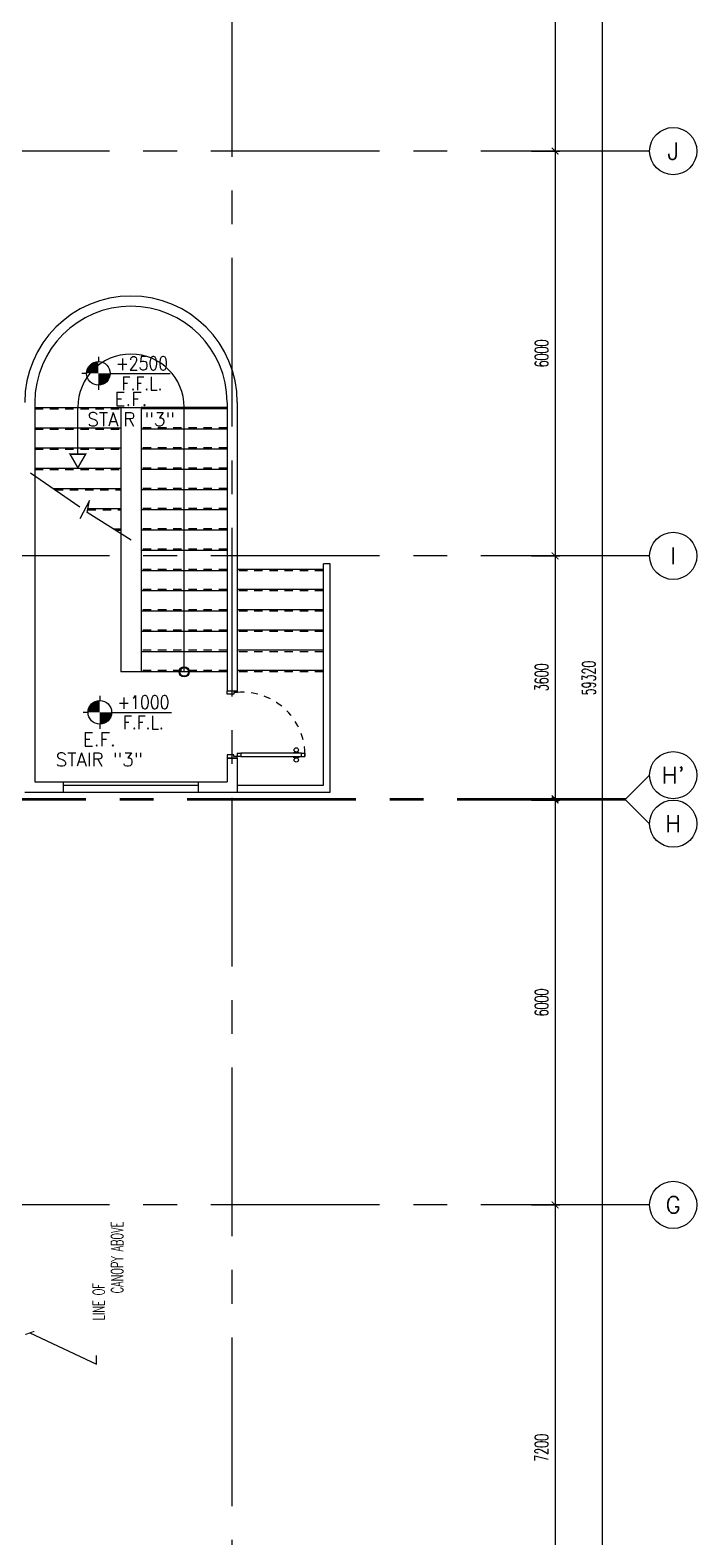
# Model space of a CAD drawing. Extents: x 0 to 93.3, y -13.5 to 76.8.
# Drawn here: x 83.43 to 93.3, y 22.08 to 44.41 of the extents above; entities that cross this region are included whole.
import ezdxf
from ezdxf.enums import TextEntityAlignment as Align

# ---------------------------------------------------------------- set-up
doc = ezdxf.new("R2010")
doc.units = 0
doc.header["$MEASUREMENT"] = 0
doc.header["$PDMODE"] = 3
doc.header["$PDSIZE"] = 0.1
for name, pattern in [('CENTERX2', [4, 2.5, -0.5, 0.5, -0.5]), ('HIDDEN', [0.375, 0.25, -0.125]), ('HIDDEN2', [0.1875, 0.125, -0.0625])]:
    doc.linetypes.add(name, pattern=pattern)
doc.layers.get('0').update_dxf_attribs({"color": 11, "linetype": 'CONTINUOUS'})
doc.layers.get('DEFPOINTS').update_dxf_attribs({"color": 11, "linetype": 'CONTINUOUS'})
for name, color, linetype in [('AX-CR', 11, 'CONTINUOUS'), ('AX-DIM', 11, 'CONTINUOUS'), ('AX-TXT', 11, 'CONTINUOUS'), ('AXES', 11, 'CENTERX2'), ('CANOPY-LN', 11, 'CONTINUOUS'), ('DOOR', 11, 'CONTINUOUS'), ('Handrail', 11, 'CONTINUOUS'), ('HAT', 11, 'CONTINUOUS'), ('LEV-PL', 11, 'CONTINUOUS'), ('RM-NAME', 11, 'CONTINUOUS'), ('ROOF', 11, 'CONTINUOUS'), ('STR', 11, 'CONTINUOUS'), ('WALL', 11, 'CONTINUOUS'), ('WIN', 11, 'CONTINUOUS')]:
    doc.layers.add(name, color=color, linetype=linetype)
doc.styles.add('ROMANS', font='ROMANS.shx', dxfattribs={"width": 0.6})
doc.styles.add('S', font='ROMANS.SHX')
doc.dimstyles.new('STANDARD in', dxfattribs={"dimtxt": 0.2, "dimasz": 0.1, "dimexe": 0.07, "dimexo": 0.05, "dimgap": 0.1, "dimtad": 1, "dimdec": 0, "dimlfac": 1000, "dimzin": 0, "dimdsep": 46, "dimtxsty": 'ROMANS', "dimblk": 'ARCHTICK', "dimcen": 0.05, "dimdle": 0.05, "dimclrd": 7, "dimclre": 7, "dimclrt": 2, "dimadec": 0, "dimazin": 0, "dimtfac": 1, "dimtdec": 0, "dimtmove": 2, "dimatfit": 3, "dimldrblk": 'ARCHTICK', "dimfxl": 0, "dimtolj": 1, "dimtzin": 0, "dimarcsym": 0})

# ---------------------------------------------------------------- blocks, each defined once
blk = doc.blocks.new('_ARCHTICK')
at = {"color": 0, "linetype": 'ByBlock', "const_width": 0.15}
blk.add_lwpolyline([(-0.5, -0.5), (0.5, 0.5)], dxfattribs=at)
blk = doc.blocks.new('*D197')
at = {"layer": 'AX-DIM', "color": 7, "lineweight": -2}
for p, q in [((81.32, 64.47), (91.972, 64.47)), ((91.902, 64.52), (91.902, 5.1)), ((81.32, 5.15), (91.972, 5.15))]:
    blk.add_line(p, q, dxfattribs=at)
at = {"layer": 'DEFPOINTS', "color": 0}
for p in [(81.27, 64.47), (81.27, 5.15), (91.902, 5.15)]:
    blk.add_point(p, dxfattribs=at)
at = {"layer": 'AX-DIM', "color": 7, "lineweight": -2, "xscale": 0.1, "yscale": 0.1, "zscale": 0.1}
for p, rotation in [((91.902, 64.47), 90), ((91.902, 5.15), 270)]:
    blk.add_blockref('_ARCHTICK', p, dxfattribs=dict(at, rotation=rotation))
at = {"layer": 'AX-DIM', "color": 2, "insert": (91.702, 34.81), "char_height": 0.2, "attachment_point": 5, "rotation": 90, "style": 'ROMANS'}
blk.add_mtext('\\A1;59320', dxfattribs=at)
blk = doc.blocks.new('LEV1')
at = {"layer": 'LEV-PL'}
for p, q in [((0, 245), (0, 175)), ((-175, 0), (-245, 0)), ((175, 0), (1061, 0)), ((0, -175), (0, -245))]:
    blk.add_line(p, q, dxfattribs=at)
at = {"layer": 'LEV-PL', "const_width": 175}
for points in [[(-88, 0, -0.414214), (0, 88, -1)], [(88, 0, -0.414214), (0, -88, -1)]]:
    blk.add_lwpolyline(points, format="xyb", dxfattribs=at)
at = {"layer": 'LEV-PL'}
blk.add_circle((0, 0), 175, dxfattribs=at)
at = {"layer": 'LEV-PL', "color": 4, "style": 'S', "width": 0.85}
for tag, p in [('+0000', (646, 50)), ('F.F.L.', (646, -250))]:
    blk.add_attdef(tag, text='', height=200, dxfattribs=at).set_placement(p, align=Align.CENTER)
blk = doc.blocks.new('*D192')
at = {"layer": 'AX-DIM', "color": 7, "lineweight": -2}
for p, q in [((91.202, 36.67), (91.202, 32.97)), ((90.852, 36.62), (91.272, 36.62)), ((90.852, 33.02), (91.272, 33.02))]:
    blk.add_line(p, q, dxfattribs=at)
at = {"layer": 'DEFPOINTS', "color": 0}
for p in [(90.802, 36.62), (90.802, 33.02), (91.202, 33.02)]:
    blk.add_point(p, dxfattribs=at)
at = {"layer": 'AX-DIM', "color": 7, "lineweight": -2, "xscale": 0.1, "yscale": 0.1, "zscale": 0.1}
for p, rotation in [((91.202, 36.62), 90), ((91.202, 33.02), 270)]:
    blk.add_blockref('_ARCHTICK', p, dxfattribs=dict(at, rotation=rotation))
at = {"layer": 'AX-DIM', "color": 2, "insert": (91.002, 34.82), "char_height": 0.2, "attachment_point": 5, "rotation": 90, "style": 'ROMANS'}
blk.add_mtext('\\A1;3600', dxfattribs=at)
blk = doc.blocks.new('*D191')
at = {"layer": 'AX-DIM', "color": 7, "lineweight": -2}
for p, q in [((91.202, 27.05), (91.202, 19.75)), ((90.852, 27), (91.272, 27)), ((90.852, 19.8), (91.272, 19.8))]:
    blk.add_line(p, q, dxfattribs=at)
at = {"layer": 'DEFPOINTS', "color": 0}
for p in [(90.802, 27), (90.802, 19.8), (91.202, 19.8)]:
    blk.add_point(p, dxfattribs=at)
at = {"layer": 'AX-DIM', "color": 7, "lineweight": -2, "xscale": 0.1, "yscale": 0.1, "zscale": 0.1}
for p, rotation in [((91.202, 27), 90), ((91.202, 19.8), 270)]:
    blk.add_blockref('_ARCHTICK', p, dxfattribs=dict(at, rotation=rotation))
at = {"layer": 'AX-DIM', "color": 2, "insert": (91.002, 23.4), "char_height": 0.2, "attachment_point": 5, "rotation": 90, "style": 'ROMANS'}
blk.add_mtext('\\A1;7200', dxfattribs=at)
blk = doc.blocks.new('AXR')
at = {"layer": 'AX-CR'}
blk.add_circle((350, 0), 350, dxfattribs=at)
at = {"layer": 'AX-TXT', "style": 'ROMANS'}
blk.add_attdef('AX', text='', height=250, dxfattribs=at).set_placement((350, 0), align=Align.MIDDLE)
blk = doc.blocks.new('*D188')
at = {"layer": 'AX-DIM', "color": 7, "lineweight": -2}
for p, q in [((90.852, 33), (91.272, 33)), ((91.202, 33.05), (91.202, 26.95)), ((90.852, 27), (91.272, 27))]:
    blk.add_line(p, q, dxfattribs=at)
at = {"layer": 'DEFPOINTS', "color": 0}
for p in [(90.802, 33), (90.802, 27), (91.202, 27)]:
    blk.add_point(p, dxfattribs=at)
at = {"layer": 'AX-DIM', "color": 7, "lineweight": -2, "xscale": 0.1, "yscale": 0.1, "zscale": 0.1}
for p, rotation in [((91.202, 33), 90), ((91.202, 27), 270)]:
    blk.add_blockref('_ARCHTICK', p, dxfattribs=dict(at, rotation=rotation))
at = {"layer": 'AX-DIM', "color": 2, "insert": (91.002, 30), "char_height": 0.2, "attachment_point": 5, "rotation": 90, "style": 'ROMANS'}
blk.add_mtext('\\A1;6000', dxfattribs=at)
blk = doc.blocks.new('*D187')
at = {"layer": 'AX-DIM', "color": 7, "lineweight": -2}
for p, q in [((90.852, 49.82), (91.272, 49.82)), ((91.202, 49.87), (91.202, 42.57)), ((90.852, 42.62), (91.272, 42.62))]:
    blk.add_line(p, q, dxfattribs=at)
at = {"layer": 'DEFPOINTS', "color": 0}
for p in [(90.802, 49.82), (90.802, 42.62), (91.202, 42.62)]:
    blk.add_point(p, dxfattribs=at)
at = {"layer": 'AX-DIM', "color": 7, "lineweight": -2, "xscale": 0.1, "yscale": 0.1, "zscale": 0.1}
for p, rotation in [((91.202, 49.82), 90), ((91.202, 42.62), 270)]:
    blk.add_blockref('_ARCHTICK', p, dxfattribs=dict(at, rotation=rotation))
at = {"layer": 'AX-DIM', "color": 2, "insert": (91.002, 46.22), "char_height": 0.2, "attachment_point": 5, "rotation": 90, "style": 'ROMANS'}
blk.add_mtext('\\A1;7200', dxfattribs=at)
blk = doc.blocks.new('*D186')
at = {"layer": 'AX-DIM', "color": 7, "lineweight": -2}
for p, q in [((91.202, 42.67), (91.202, 36.57)), ((90.852, 42.62), (91.272, 42.62)), ((90.852, 36.62), (91.272, 36.62))]:
    blk.add_line(p, q, dxfattribs=at)
at = {"layer": 'DEFPOINTS', "color": 0}
for p in [(90.802, 42.62), (90.802, 36.62), (91.202, 36.62)]:
    blk.add_point(p, dxfattribs=at)
at = {"layer": 'AX-DIM', "color": 7, "lineweight": -2, "xscale": 0.1, "yscale": 0.1, "zscale": 0.1}
for p, rotation in [((91.202, 42.62), 90), ((91.202, 36.62), 270)]:
    blk.add_blockref('_ARCHTICK', p, dxfattribs=dict(at, rotation=rotation))
at = {"layer": 'AX-DIM', "color": 2, "insert": (91.002, 39.62), "char_height": 0.2, "attachment_point": 5, "rotation": 90, "style": 'ROMANS'}
blk.add_mtext('\\A1;6000', dxfattribs=at)
blk = doc.blocks.new('STL-DR')
at = {"layer": 'DOOR', "color": 0, "linetype": 'ByBlock'}
for p, q in [((50, 0), (0, 0)), ((0, -150), (0, 0)), ((50, -100), (50, 0)), ((0, -150), (25, -150)), ((25, -100), (50, -100)), ((25, -150), (25, -100)), ((75, -150), (25, -150)), ((25, -200), (25, -150)), ((75, -200), (25, -200)), ((75, -150), (75, -200)), ((950, -100), (950, 0)), ((950, 0), (1000, 0)), ((975, -100), (950, -100)), ((975, -150), (975, -100)), ((1000, -150), (975, -150)), ((1000, 0), (1000, -150)), ((18, -990), (9, -990)), ((9, -1055), (9, -990)), ((18, -1055), (9, -1055)), ((18, -978), (18, -1068)), ((25, -978), (18, -978)), ((18, -1055), (18, -990)), ((25, -1068), (18, -1068)), ((25, -1100), (75, -1100)), ((25, -1100), (25, -1150)), ((75, -978), (82, -978)), ((75, -1068), (82, -1068)), ((75, -1100), (75, -1150)), ((82, -978), (82, -1068)), ((82, -990), (91, -990)), ((82, -1055), (82, -990)), ((82, -1055), (91, -1055)), ((91, -1055), (91, -990)), ((25, -1150), (75, -1150)), ((75, -1150), (25, -1150))]:
    blk.add_line(p, q, dxfattribs=at)
at = {"layer": 'DOOR', "linetype": 'ByBlock'}
for p, q in [((25, -200), (25, -1100)), ((75, -1100), (75, -200))]:
    blk.add_line(p, q, dxfattribs=at)
at = {"layer": 'DOOR', "color": 0, "linetype": 'ByBlock'}
for centre in [(-24, -1023), (124, -1023)]:
    blk.add_circle(centre, 32.4, dxfattribs=at)
at = {"layer": 'DOOR', "linetype": 'HIDDEN', "ltscale": 0.5}
blk.add_arc((50, -223), 928, 271.544, 4.4816, dxfattribs=at)
at = {"layer": 'WALL'}
for p, q in [((0, 0), (0, -150)), ((0, 0), (0, -150)), ((1000, 0), (1000, -150))]:
    blk.add_line(p, q, dxfattribs=at)

msp = doc.modelspace()

# ---------------------------------------------------------------- linework, layer by layer
for p, q in [((84.1629, 37.3402), (83.4316, 37.8479)), ((84.3034, 37.4388), (84.1629, 37.1699)), ((84.2683, 37.2634), (84.3034, 37.4388)), ((84.9235, 36.8543), (84.2683, 37.2634))]:
    msp.add_line(p, q)
at = {"layer": 'AXES'}
for p, q in [((86.4195, -1.4643), (86.4195, 76.0748)), ((92.6023, 42.62), (22.7795, 42.62)), ((92.6023, 36.62), (22.7795, 36.62)), ((92.2523, 33.02), (92.6023, 33.37)), ((92.2523, 33.02), (22.7795, 33.02)), ((92.2523, 33), (22.7795, 33)), ((92.2523, 33), (92.6023, 32.65)), ((92.6023, 27), (22.7795, 27))]:
    msp.add_line(p, q, dxfattribs=at)
at = {"layer": 'Handrail'}
for p, q in [((87.7695, 33.22), (87.7695, 36.5041)), ((87.8695, 36.5041), (87.7695, 36.5041)), ((87.8695, 33.12), (87.8695, 36.5041)), ((86.4945, 33.22), (87.7695, 33.22)), ((86.4945, 33.12), (87.8695, 33.12))]:
    msp.add_line(p, q, dxfattribs=at)
at = {"layer": 'ROOF'}
for p, q in [((84.7695, 38.8202), (84.7695, 34.9002)), ((84.7695, 38.8202), (85.0695, 38.8202)), ((85.0695, 38.8202), (85.0695, 34.9002)), ((85.0695, 34.9002), (84.7695, 34.9002))]:
    msp.add_line(p, q, dxfattribs=at)
at = {"layer": 'STR'}
for p, q in [((83.4945, 38.8202), (84.7695, 38.8202)), ((84.132, 38.1271), (84.132, 38.8226)), ((86.3445, 38.8202), (85.0695, 38.8202)), ((86.3445, 38.8002), (85.0695, 38.8002)), ((85.707, 34.9002), (85.707, 38.8226)), ((83.4945, 38.5202), (84.7695, 38.5202)), ((86.3445, 38.5002), (85.0695, 38.5002)), ((83.4945, 38.2202), (84.7695, 38.2202)), ((86.3445, 38.2002), (85.0695, 38.2002)), ((83.4945, 37.9202), (84.7695, 37.9202)), ((86.3445, 37.9002), (85.0695, 37.9002)), ((83.7596, 37.6202), (84.7695, 37.6202)), ((86.3445, 37.6002), (85.0695, 37.6002)), ((84.2796, 37.3202), (84.7695, 37.3202)), ((86.3445, 37.3002), (85.0695, 37.3002)), ((84.6578, 37.0202), (84.7695, 37.0202)), ((84.6898, 37.0002), (84.7695, 37.0002)), ((86.3445, 37.0002), (85.0695, 37.0002)), ((86.3445, 36.7002), (85.0695, 36.7002)), ((87.7695, 36.4202), (86.4945, 36.4202)), ((86.3445, 36.4002), (85.0695, 36.4002)), ((86.3445, 36.1002), (85.0695, 36.1002)), ((87.7695, 36.1202), (86.4945, 36.1202)), ((86.3445, 35.8002), (85.0695, 35.8002)), ((87.7695, 35.8202), (86.4945, 35.8202)), ((87.7695, 35.5202), (86.4945, 35.5202)), ((86.3445, 35.5002), (85.0695, 35.5002)), ((86.3445, 35.2002), (85.0695, 35.2002)), ((87.7695, 35.2202), (86.4945, 35.2202)), ((86.3445, 34.9002), (85.0695, 34.9002)), ((87.7695, 34.9202), (86.4945, 34.9202))]:
    msp.add_line(p, q, dxfattribs=at)
at = {"layer": 'STR', "linetype": 'HIDDEN2'}
for p, q in [((83.4945, 38.8002), (84.7695, 38.8002)), ((86.3445, 38.8202), (85.0695, 38.8202)), ((86.3445, 38.8002), (85.0695, 38.8002)), ((83.4945, 38.5002), (84.7695, 38.5002)), ((86.3445, 38.5202), (85.0695, 38.5202)), ((83.4945, 38.2002), (84.7695, 38.2002)), ((86.3445, 38.2202), (85.0695, 38.2202)), ((83.4945, 37.9002), (84.7695, 37.9002)), ((86.3445, 37.9202), (85.0695, 37.9202)), ((83.7885, 37.6002), (84.7695, 37.6002)), ((86.3445, 37.6202), (85.0695, 37.6202)), ((84.2756, 37.3002), (84.7695, 37.3002)), ((86.3445, 37.3202), (85.0695, 37.3202)), ((84.6578, 37.0202), (84.7695, 37.0202)), ((84.6898, 37.0002), (84.7695, 37.0002)), ((86.3445, 37.0202), (85.0695, 37.0202)), ((86.3445, 36.7202), (85.0695, 36.7202)), ((86.3445, 36.4202), (85.0695, 36.4202)), ((87.7695, 36.4002), (86.4945, 36.4002)), ((86.3445, 36.1202), (85.0695, 36.1202)), ((87.7695, 36.1002), (86.4945, 36.1002)), ((86.3445, 35.8202), (85.0695, 35.8202)), ((87.7695, 35.8002), (86.4945, 35.8002)), ((86.3445, 35.5202), (85.0695, 35.5202)), ((87.7695, 35.5002), (86.4945, 35.5002)), ((86.3445, 35.2202), (85.0695, 35.2202)), ((87.7695, 35.2002), (86.4945, 35.2002)), ((86.3445, 34.9202), (85.0695, 34.9202)), ((87.7695, 34.9002), (86.4945, 34.9002))]:
    msp.add_line(p, q, dxfattribs=at)
at = {"layer": 'STR', "const_width": 0.0215}
msp.add_lwpolyline([(84.2475, 38.1271), (84.0166, 38.1271), (84.132, 37.9271)], close=True, dxfattribs=at)
at = {"layer": 'STR'}
for radius in [0.075, 0.065]:
    msp.add_circle((85.707, 34.9002), radius, dxfattribs=at)
msp.add_arc((84.9195, 38.8226), 0.7875, 0, 180, dxfattribs=at)
at = {"layer": 'WALL'}
for p, q in [((83.4945, 38.8955), (83.4945, 33.27)), ((86.3445, 38.8955), (86.3445, 34.62)), ((86.4945, 38.8955), (86.4945, 34.62)), ((86.3445, 33.62), (86.3445, 33.27)), ((86.4945, 33.62), (86.4945, 33.12)), ((83.3445, 33.12), (83.9195, 33.12)), ((83.4945, 33.27), (83.9195, 33.27)), ((83.9195, 33.12), (83.9195, 33.27)), ((85.9195, 33.12), (85.9195, 33.27)), ((85.9195, 33.27), (86.3445, 33.27)), ((85.9195, 33.12), (86.4945, 33.12))]:
    msp.add_line(p, q, dxfattribs=at)
for radius, start, end in [(1.575, 0, 180), (1.425, 0.15389, 180.00002)]:
    msp.add_arc((84.9195, 38.8955), radius, start, end, dxfattribs=at)
at = {"layer": 'WIN'}
for p, q in [((83.9195, 33.27), (85.9195, 33.27)), ((83.9195, 33.22), (85.9195, 33.22)), ((83.9195, 33.12), (85.9195, 33.12))]:
    msp.add_line(p, q, dxfattribs=at)

# ---------------------------------------------------------------- block references
at = {"layer": 'AXES', "xscale": 0.001000000047497451, "yscale": 0.0009999999892897904, "zscale": 0.001}
for p, values in [((92.6023, 42.62), {'AX': 'J'}), ((92.6023, 36.62), {'AX': 'I'}), ((92.6023, 33.37), {'AX': "H'"}), ((92.6023, 32.65), {'AX': 'H'}), ((92.6023, 27), {'AX': 'G'})]:
    msp.add_blockref('AXR', p, dxfattribs=at).add_auto_attribs(values)
at = {"layer": 'HAT', "xscale": 0.001000000047497451, "yscale": 0.0009999999892897904, "zscale": 0.001}
for p, values in [((84.4368, 39.3251), {'F.F.L.': 'F.F.L.', '+0000': '+2500'}), ((84.4578, 34.301), {'F.F.L.': 'F.F.L.', '+0000': '+1000'})]:
    msp.add_blockref('LEV1', p, dxfattribs=at).add_auto_attribs(values)
at = {"layer": 'ROOF', "xscale": 0.0009999999892897904, "yscale": 0.0009999999892897904, "zscale": 0.001, "rotation": 90}
msp.add_blockref('STL-DR', (86.3445, 33.62), dxfattribs=at)

# ---------------------------------------------------------------- texts
at = {"layer": 'CANOPY-LN', "color": 4, "char_height": 0.175, "attachment_point": 6, "rotation": 90, "style": 'ROMANS'}
for s, insert in [('CANOPY ABOVE', (84.7147, 26.7516)), ('LINE OF ', (84.4409, 25.8395))]:
    msp.add_mtext(s, dxfattribs=dict(at, insert=insert))
at = {"layer": 'RM-NAME', "style": 'ROMANS'}
for s, p in [('E.F.', (84.9193, 38.9445)), ('STAIR "3"', (84.9193, 38.6445)), ('E.F.', (84.4498, 33.9008)), ('STAIR "3"', (84.4498, 33.6008))]:
    msp.add_text(s, height=0.2, dxfattribs=at).set_placement(p, align=Align.MIDDLE)

# ---------------------------------------------------------------- dimensions: what is measured, and where the dimension line sits
at = {"layer": 'AX-DIM'}
for base, p1, p2, picture, middle in [((91.9023, 5.15), (81.2695, 64.47), (81.2695, 5.15), '*D197', (91.7023, 34.81)), ((91.2023, 42.62), (90.8023, 49.82), (90.8023, 42.62), '*D187', (91.0023, 46.22)), ((91.2023, 36.62), (90.8023, 42.62), (90.8023, 36.62), '*D186', (91.0023, 39.62)), ((91.2023, 33.02), (90.8023, 36.62), (90.8023, 33.02), '*D192', (91.0023, 34.82)), ((91.2023, 27), (90.8023, 33), (90.8023, 27), '*D188', (91.0023, 30)), ((91.2023, 19.8), (90.8023, 27), (90.8023, 19.8), '*D191', (91.0023, 23.4))]:
    dim = msp.add_linear_dim(base=base, p1=p1, p2=p2, angle=270, dimstyle='STANDARD in', dxfattribs=at)
    dim.commit()
    dim.dimension.update_dxf_attribs({"geometry": picture, "text_midpoint": middle})

# ---------------------------------------------------------------- leaders
at = {"layer": 'CANOPY-LN', "color": 8}
msp.add_leader([(83.4195, 25.1021), (84.4102, 24.6406), (84.4102, 24.7654)], dimstyle='STANDARD in', dxfattribs=at)

doc.saveas('drawing.dxf')
